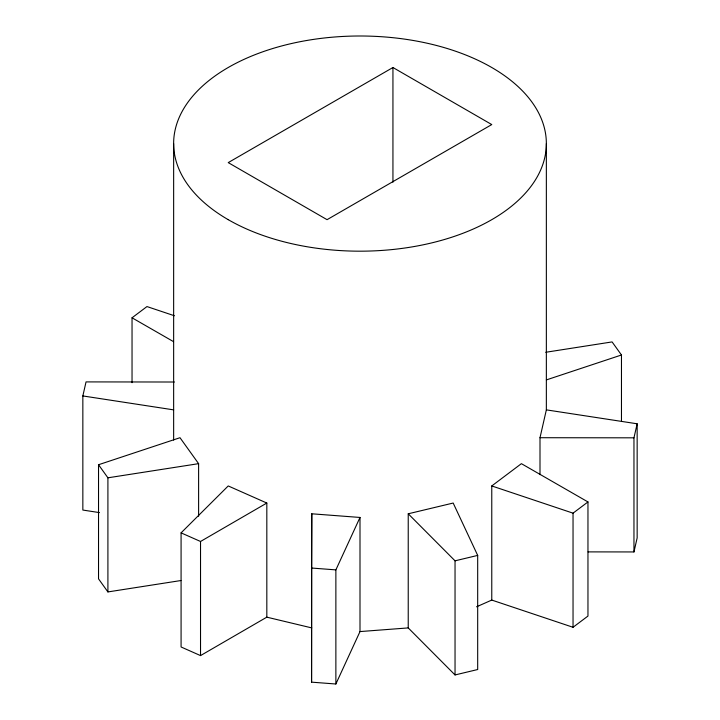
<?xml version="1.0" encoding="UTF-8"?>
<svg xmlns="http://www.w3.org/2000/svg" width="720" height="720" viewBox="0 0 720 720"><rect width="100%" height="100%" fill="white"/><g stroke="black" fill="none" stroke-linecap="round" stroke-linejoin="round"><path stroke-width="1.08" d="M311.571 568.035L311.769 513.792L360 517.455L360 631.575L335.871 684L311.571 682.155L311.571 568.035L335.871 569.88L360 517.455M311.571 682.155L311.769 513.792M99.45 512.604L82.845 510.057L82.845 395.937L86.04 381.906L174.402 382.014M540 474.633L540 437.715L546.354 409.869L546.354 143.586M588.096 551.889L633.96 551.943L633.96 437.823L637.155 423.792L546.354 409.869M633.96 551.943L637.155 537.912L637.155 423.792M181.08 532.863L228.231 485.946L266.823 503.046L266.823 617.157L200.529 655.596L181.08 646.983L181.08 532.863L200.529 541.476L266.823 503.046M132.039 382.689L132.039 317.799L146.961 306.567L174.402 315.756M491.769 600.066L491.769 485.946L521.388 463.662L587.961 501.939L587.961 616.059L573.039 627.282L491.769 600.066L476.541 606.807M573.039 627.282L573.039 513.162L587.961 501.939M392.94 67.509L228.231 162.612L327.06 219.672L491.769 124.569L392.94 67.509L392.94 182.196M180.918 580.536L107.91 591.93L98.532 578.853L98.532 464.733L180 437.715L198.612 463.662L198.612 516.249M546.354 379.917L621.468 354.996L612.09 341.919L545.724 352.278M408.231 513.792L453.177 503.046L477.684 555.408L477.684 669.528L455.04 674.946L408.231 627.912L408.231 513.792L455.04 560.826L455.04 674.946M455.04 560.826L477.684 555.408M98.532 464.733L107.91 477.81L198.612 463.662M360 631.575L408.231 627.912M540 437.715L633.96 437.823M82.845 395.937L173.646 409.869M266.823 617.157L311.769 627.912M491.769 485.946L573.039 513.162M132.039 317.799L173.529 341.649M621.468 354.996L621.468 421.002M335.871 569.88L335.871 684M200.529 541.476L200.529 655.596M173.646 143.586L173.646 440.073M107.91 477.81L107.91 591.93M228.231 219.672A186.354 107.586 0 0 0 540 171.441A186.354 107.586 0 0 0 311.769 39.663A186.354 107.586 0 0 0 228.231 219.672"/></g></svg>
